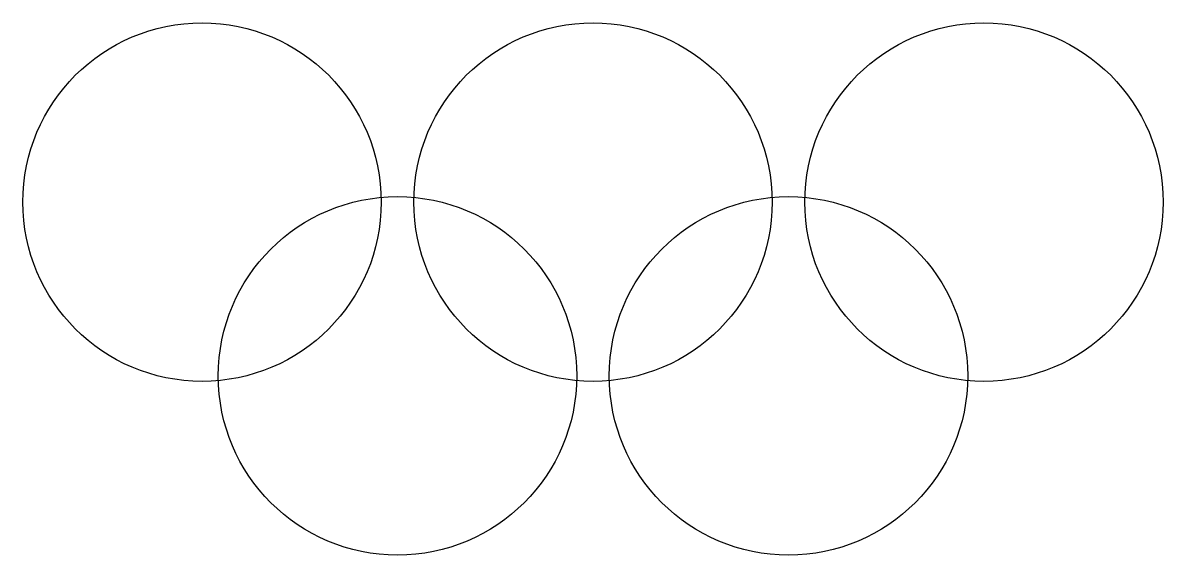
# Model space of a CAD drawing. Header units: millimetres. Extents: x 18 to 542, y -62 to 182.
import ezdxf

# ---------------------------------------------------------------- set-up
doc = ezdxf.new("R2010")
doc.units = ezdxf.units.MM

msp = doc.modelspace()

# ---------------------------------------------------------------- linework, layer by layer
for centre in [(100, 100), (280, 100), (460, 100), (190, 20), (370, 20)]:
    msp.add_circle(centre, 82.5)

doc.saveas('drawing.dxf')
